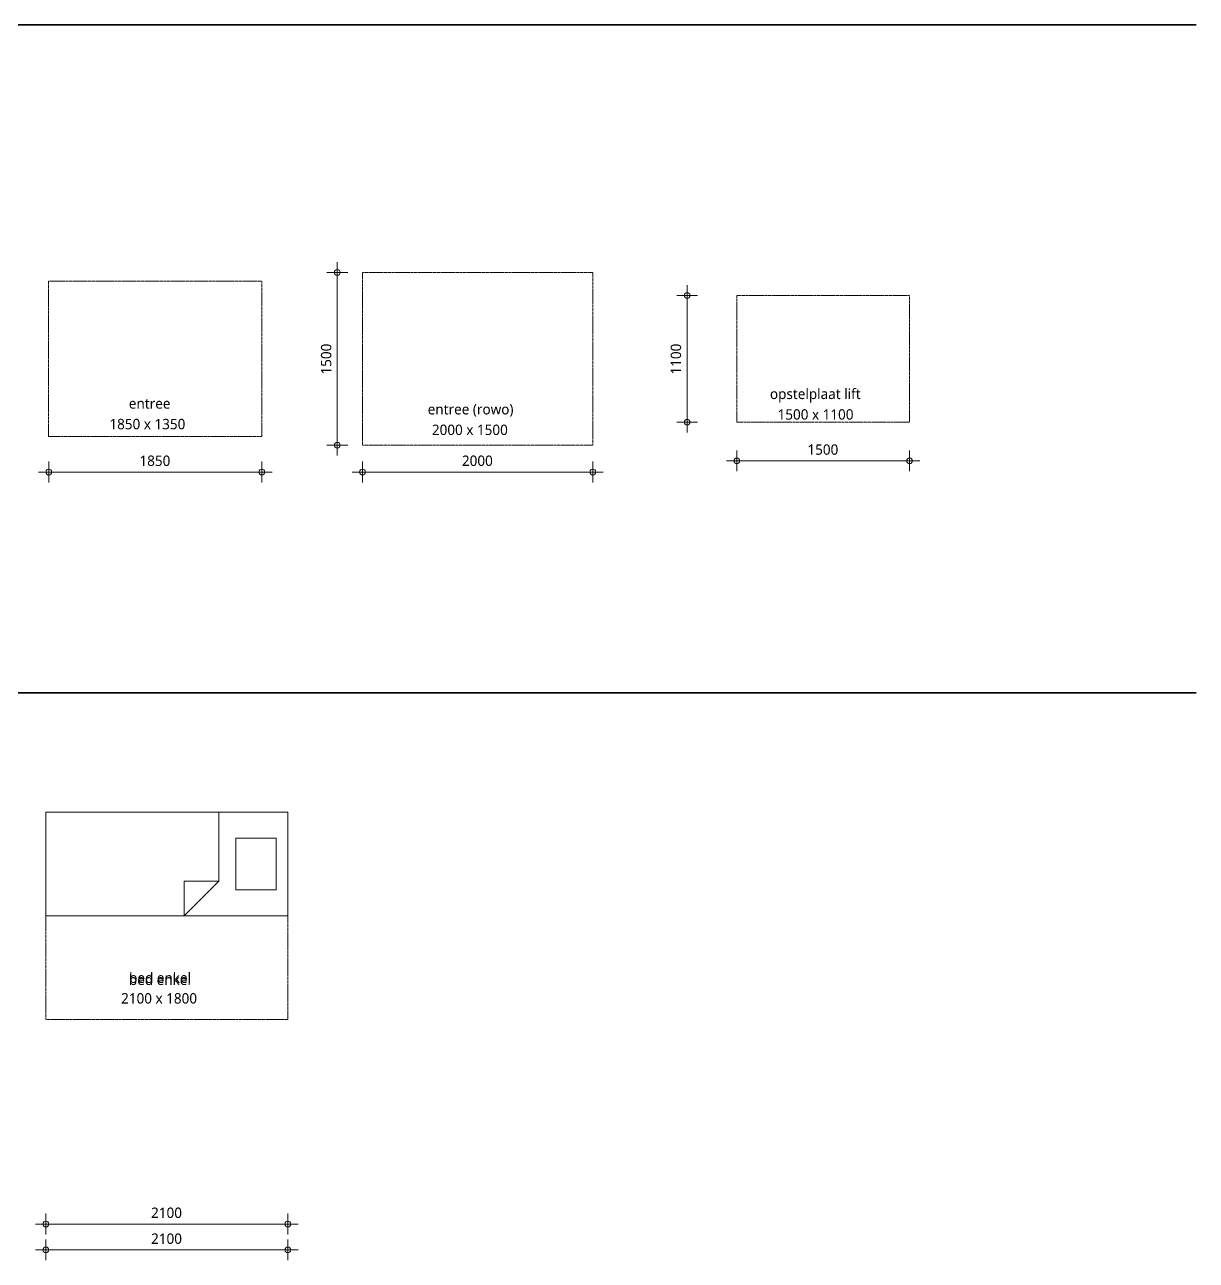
# Model space of a CAD drawing. Header units: millimetres. Extents: x -7463 to 16697, y -20183 to 11902.
# Drawn here: x 6524 to 16697, y -371 to 10355 of the extents above; entities that cross this region are included whole.
import ezdxf

# ---------------------------------------------------------------- set-up
doc = ezdxf.new("R2010")
doc.units = ezdxf.units.MM
doc.linetypes.add('Dash', pattern=[6.35, 3.175, -3.175])
for name, color, linetype, lineweight in [('A-ANNO-DIMS', 211, 'Continuous', 13), ('A-ANNO-DIMS-50', 211, 'Continuous', 13), ('A-ANNO-NOTE', 131, 'Continuous', 18), ('A-DETL', 90, 'Continuous', 13), ('A-DETL-GENF', 92, 'Continuous', 18)]:
    doc.layers.add(name, color=color, linetype=linetype, lineweight=lineweight)
doc.styles.add('Segoe UI', font='segoeui.ttf', dxfattribs={"height": 90})
doc.dimstyles.new('1_8_mm', dxfattribs={"dimscale": 304.8, "dimtxt": 94.262755, "dimasz": 0.164042, "dimexe": 0.295276, "dimexo": 0.0625, "dimgap": 0.082021, "dimtad": 1, "dimdec": 0, "dimzin": 0, "dimdsep": 46, "dimtxsty": 'Segoe UI', "dimblk1": 'DOTBLANK', "dimblk2": 'DOTBLANK', "dimsah": 1, "dimcen": 0.09, "dimdle": 0.295276, "dimazin": 0, "dimtfac": 1, "dimtdec": 4, "dimtix": 1, "dimtmove": 0, "dimatfit": 3, "dimfxl": 0.295276, "dimfxlon": 1, "dimtvp": 1, "dimtfill": 1, "dimtolj": 1, "dimtzin": 0, "dimarcsym": 2})

# ---------------------------------------------------------------- blocks, each defined once
blk = doc.blocks.new('00 bed_1p - bed enkel-2505161-00_0 Woonkeur')
at = {"layer": 'A-DETL-GENF', "lineweight": 13}
for p, q in [((0, -900), (0, 0)), ((2100, 0), (0, 0)), ((0, 0), (0, -900)), ((1500, 0), (1500, -600)), ((2100, 0), (2100, -900)), ((2100, -900), (2100, 0)), ((1650, -675), (1650, -225)), ((1650, -225), (2000, -225)), ((2000, -225), (2000, -675)), ((1500, -600), (1200, -900)), ((1200, -900), (1200, -600)), ((1200, -600), (1500, -600)), ((2000, -675), (1650, -675)), ((2100, -900), (0, -900))]:
    blk.add_line(p, q, dxfattribs=at)
at = {"layer": 'A-DETL-GENF', "linetype": 'Dash', "lineweight": 13}
for p, q in [((0, 0), (0, -1800)), ((2100, 0), (0, 0)), ((2100, -1800), (2100, 0)), ((0, -1800), (2100, -1800))]:
    blk.add_line(p, q, dxfattribs=at)
blk = doc.blocks.new('00 woonkeurmatje - 5_ entree 02-4348569-00_0 Woonkeur')
at = {"layer": 'A-DETL-GENF', "linetype": 'Dash', "lineweight": 13}
for p, q in [((-925, 675), (-925, -675)), ((925, 675), (-925, 675)), ((925, -675), (925, 675)), ((-925, -675), (925, -675))]:
    blk.add_line(p, q, dxfattribs=at)
blk = doc.blocks.new('00 woonkeurmatje - 6_ entree _rowo_-4348570-00_0 Woonkeur')
at = {"layer": 'A-DETL-GENF', "linetype": 'Dash', "lineweight": 13}
for p, q in [((-1000, 750), (-1000, -750)), ((1000, 750), (-1000, 750)), ((1000, -750), (1000, 750)), ((-1000, -750), (1000, -750))]:
    blk.add_line(p, q, dxfattribs=at)
blk = doc.blocks.new('00 woonkeurmatje - 7_ opstelplaats lift-4348571-00_0 Woonkeur')
at = {"layer": 'A-DETL-GENF', "linetype": 'Dash', "lineweight": 13}
for p, q in [((-750, 550), (-750, -550)), ((750, 550), (-750, 550)), ((750, -550), (750, 550)), ((-750, -550), (750, -550))]:
    blk.add_line(p, q, dxfattribs=at)
blk = doc.blocks.new('DIMBLOCK3-00_0 Woonkeur')
at = {"layer": 'A-ANNO-DIMS-50'}
for p, q in [((6708, -281), (6708, -191)), ((8808, -281), (8808, -191)), ((6618, -281), (8898, -281)), ((6708, -281), (6708, -371)), ((8808, -281), (8808, -371))]:
    blk.add_line(p, q, dxfattribs=at)
for centre in [(6708, -281), (8808, -281)]:
    blk.add_circle(centre, 25, dxfattribs=at)
at = {"layer": 'A-ANNO-DIMS-50', "color": 0, "insert": (7621, -138), "char_height": 90, "width": 329.06, "attachment_point": 1, "line_spacing_factor": 1.142579, "style": 'Segoe UI', "bg_fill": 3, "box_fill_scale": 1.25, "bg_fill_color": 9, "bg_fill_true_color": 13158600, "bg_fill_transparency": 0}
blk.add_mtext('2100', dxfattribs=at)
blk = doc.blocks.new('_DotBlank')
at = {"color": 0, "linetype": 'ByBlock', "lineweight": -2}
blk.add_line((-0.5, 0), (-1, 0), dxfattribs=at)
blk.add_circle((0, 0), 0.5, dxfattribs=at)
blk = doc.blocks.new('DIMBLOCK11-00_0 Woonkeur')
at = {"layer": 'A-ANNO-DIMS-50'}
for p, q in [((6708, -56), (6708, 34)), ((8808, -56), (8808, 34)), ((6618, -56), (8898, -56)), ((6708, -56), (6708, -146)), ((8808, -56), (8808, -146))]:
    blk.add_line(p, q, dxfattribs=at)
for centre in [(6708, -56), (8808, -56)]:
    blk.add_circle(centre, 25, dxfattribs=at)
at = {"layer": 'A-ANNO-DIMS-50', "color": 0, "insert": (7621, 87), "char_height": 90, "width": 329.06, "attachment_point": 1, "line_spacing_factor": 1.142579, "style": 'Segoe UI', "bg_fill": 3, "box_fill_scale": 1.25, "bg_fill_color": 9, "bg_fill_true_color": 13158600, "bg_fill_transparency": 0}
blk.add_mtext('2100', dxfattribs=at)
blk = doc.blocks.new('DIMBLOCK70-00_0 Woonkeur')
at = {"layer": 'A-ANNO-DIMS-50'}
for p, q in [((6732, 6472), (6732, 6562)), ((8582, 6472), (8582, 6562)), ((6642, 6472), (8672, 6472)), ((6732, 6472), (6732, 6382)), ((8582, 6472), (8582, 6382))]:
    blk.add_line(p, q, dxfattribs=at)
for centre in [(6732, 6472), (8582, 6472)]:
    blk.add_circle(centre, 25, dxfattribs=at)
at = {"layer": 'A-ANNO-DIMS-50', "color": 0, "insert": (7520, 6615), "char_height": 90, "width": 329.06, "attachment_point": 1, "line_spacing_factor": 1.142579, "style": 'Segoe UI', "bg_fill": 3, "box_fill_scale": 1.25, "bg_fill_color": 9, "bg_fill_true_color": 13158600, "bg_fill_transparency": 0}
blk.add_mtext('1850', dxfattribs=at)
blk = doc.blocks.new('DIMBLOCK71-00_0 Woonkeur')
at = {"layer": 'A-ANNO-DIMS-50'}
for p, q in [((9238, 6615), (9238, 8295)), ((9238, 8205), (9148, 8205)), ((9238, 8205), (9328, 8205)), ((9238, 6705), (9148, 6705)), ((9238, 6705), (9328, 6705))]:
    blk.add_line(p, q, dxfattribs=at)
for centre in [(9238, 8205), (9238, 6705)]:
    blk.add_circle(centre, 25, dxfattribs=at)
at = {"layer": 'A-ANNO-DIMS-50', "color": 0, "insert": (9096, 7318), "char_height": 90, "width": 329.06, "attachment_point": 1, "rotation": 90, "line_spacing_factor": 1.142579, "style": 'Segoe UI', "bg_fill": 3, "box_fill_scale": 1.25, "bg_fill_color": 9, "bg_fill_true_color": 13158600, "bg_fill_transparency": 0}
blk.add_mtext('1500', dxfattribs=at)
blk = doc.blocks.new('DIMBLOCK72-00_0 Woonkeur')
at = {"layer": 'A-ANNO-DIMS-50'}
for p, q in [((9457, 6472), (9457, 6562)), ((11457, 6472), (11457, 6562)), ((9367, 6472), (11547, 6472)), ((9457, 6472), (9457, 6382)), ((11457, 6472), (11457, 6382))]:
    blk.add_line(p, q, dxfattribs=at)
for centre in [(9457, 6472), (11457, 6472)]:
    blk.add_circle(centre, 25, dxfattribs=at)
at = {"layer": 'A-ANNO-DIMS-50', "color": 0, "insert": (10320, 6615), "char_height": 90, "width": 329.06, "attachment_point": 1, "line_spacing_factor": 1.142579, "style": 'Segoe UI', "bg_fill": 3, "box_fill_scale": 1.25, "bg_fill_color": 9, "bg_fill_true_color": 13158600, "bg_fill_transparency": 0}
blk.add_mtext('2000', dxfattribs=at)
blk = doc.blocks.new('DIMBLOCK73-00_0 Woonkeur')
at = {"layer": 'A-ANNO-DIMS-50'}
for p, q in [((12276, 6815), (12276, 8095)), ((12276, 8005), (12186, 8005)), ((12276, 8005), (12366, 8005)), ((12276, 6905), (12186, 6905)), ((12276, 6905), (12366, 6905))]:
    blk.add_line(p, q, dxfattribs=at)
for centre in [(12276, 8005), (12276, 6905)]:
    blk.add_circle(centre, 25, dxfattribs=at)
at = {"layer": 'A-ANNO-DIMS-50', "color": 0, "insert": (12133, 7318), "char_height": 90, "width": 329.06, "attachment_point": 1, "rotation": 90, "line_spacing_factor": 1.142579, "style": 'Segoe UI', "bg_fill": 3, "box_fill_scale": 1.25, "bg_fill_color": 9, "bg_fill_true_color": 13158600, "bg_fill_transparency": 0}
blk.add_mtext('1100', dxfattribs=at)
blk = doc.blocks.new('DIMBLOCK74-00_0 Woonkeur')
at = {"layer": 'A-ANNO-DIMS-50'}
for p, q in [((12707, 6569), (12707, 6659)), ((14207, 6569), (14207, 6659)), ((12617, 6569), (14297, 6569)), ((12707, 6569), (12707, 6479)), ((14207, 6569), (14207, 6479))]:
    blk.add_line(p, q, dxfattribs=at)
for centre in [(12707, 6569), (14207, 6569)]:
    blk.add_circle(centre, 25, dxfattribs=at)
at = {"layer": 'A-ANNO-DIMS-50', "color": 0, "insert": (13320, 6712), "char_height": 90, "width": 329.06, "attachment_point": 1, "line_spacing_factor": 1.142579, "style": 'Segoe UI', "bg_fill": 3, "box_fill_scale": 1.25, "bg_fill_color": 9, "bg_fill_true_color": 13158600, "bg_fill_transparency": 0}
blk.add_mtext('1500', dxfattribs=at)

msp = doc.modelspace()

# ---------------------------------------------------------------- linework, layer by layer
at = {"layer": 'A-DETL', "lineweight": 35}
for p, q in [((-7403.4, 10355), (16696.6, 10355)), ((-7403.4, 4555), (16696.6, 4555))]:
    msp.add_line(p, q, dxfattribs=at)

# ---------------------------------------------------------------- block references
at = {"layer": 'A-DETL-GENF', "linetype": 'Dash', "lineweight": 13}
for name, p in [('00 woonkeurmatje - 6_ entree _rowo_-4348570-00_0 Woonkeur', (10456.6, 7455)), ('00 woonkeurmatje - 5_ entree 02-4348569-00_0 Woonkeur', (7656.6, 7455)), ('00 woonkeurmatje - 7_ opstelplaats lift-4348571-00_0 Woonkeur', (13456.6, 7455))]:
    msp.add_blockref(name, p, dxfattribs=at)
at = {"layer": 'A-DETL-GENF', "lineweight": 13}
msp.add_blockref('00 bed_1p - bed enkel-2505161-00_0 Woonkeur', (6708.1, 3519.6), dxfattribs=at)

# ---------------------------------------------------------------- texts
at = {"layer": 'A-ANNO-NOTE', "lineweight": 13, "char_height": 90, "attachment_point": 1, "style": 'Segoe UI'}
for s, insert, width in [('opstelplaat lift', (12994.6, 7195.4), 1022.152), ('entree', (7427.8, 7112), 456.962), ('entree (rowo)', (10022.9, 7062), 954.008), ('1500 x 1100', (13060.8, 7016.8), 865.822), ('1850 x 1350', (7259.1, 6933.4), 865.822), ('2000 x 1500', (10059.3, 6883.4), 865.822), ('bed enkel', (7428.7, 2109), 701.477), ('bed enkel', (7430.1, 2126.7), 701.477), ('2100 x 1800', (7360.7, 1948.1), 865.822)]:
    msp.add_mtext(s, dxfattribs=dict(at, insert=insert, width=width))

# ---------------------------------------------------------------- dimensions: what is measured, and where the dimension line sits
at = {"layer": 'A-ANNO-DIMS'}
for base, p1, p2, override, picture, middle in [((9238.4, 8205), (9328.4, 6705), (9328.4, 8205), {"dimpost": '<>', "dimfxl": 1500}, 'DIMBLOCK71-00_0 Woonkeur', (9166.7, 7455)), ((12275.9, 8005), (12365.9, 6905), (12365.9, 8005), {"dimpost": '<>', "dimfxl": 1100}, 'DIMBLOCK73-00_0 Woonkeur', (12204.1, 7455))]:
    dim = msp.add_linear_dim(base=base, p1=p1, p2=p2, angle=90, dimstyle='1_8_mm', override=override, dxfattribs=at)
    dim.commit()
    dim.dimension.update_dxf_attribs({"geometry": picture, "text_midpoint": middle})
for base, p1, p2, override, picture, middle in [((14206.6, 6569.5), (12706.6, 6659.5), (14206.6, 6659.5), {"dimpost": '<>', "dimfxl": 1500}, 'DIMBLOCK74-00_0 Woonkeur', (13456.6, 6641.3)), ((8581.6, 6472.3), (6731.6, 6562.3), (8581.6, 6562.3), {"dimpost": '<>', "dimfxl": 1850}, 'DIMBLOCK70-00_0 Woonkeur', (7656.6, 6544.1)), ((8808.1, -280.8), (6708.1, -190.8), (8808.1, -190.8), {"dimpost": '<>', "dimfxl": 2100}, 'DIMBLOCK3-00_0 Woonkeur', (7758.1, -209))]:
    dim = msp.add_linear_dim(base=base, p1=p1, p2=p2, dimstyle='1_8_mm', override=override, dxfattribs=at)
    dim.commit()
    dim.dimension.update_dxf_attribs({"geometry": picture, "text_midpoint": middle})

# ---------------------------------------------------------------- next in the draw order: dimensions: what is measured, and where the dimension line sits
for base, p1, p2, override, picture, middle in [((11456.6, 6472.3), (9456.6, 6562.3), (11456.6, 6562.3), {"dimpost": '<>', "dimfxl": 2000}, 'DIMBLOCK72-00_0 Woonkeur', (10456.6, 6543.9)), ((8808.1, -55.8), (6708.1, 34.2), (8808.1, 34.2), {"dimpost": '<>', "dimfxl": 2100}, 'DIMBLOCK11-00_0 Woonkeur', (7758.1, 16))]:
    dim = msp.add_linear_dim(base=base, p1=p1, p2=p2, dimstyle='1_8_mm', override=override, dxfattribs=at)
    dim.commit()
    dim.dimension.update_dxf_attribs({"geometry": picture, "text_midpoint": middle})

doc.saveas('drawing.dxf')
